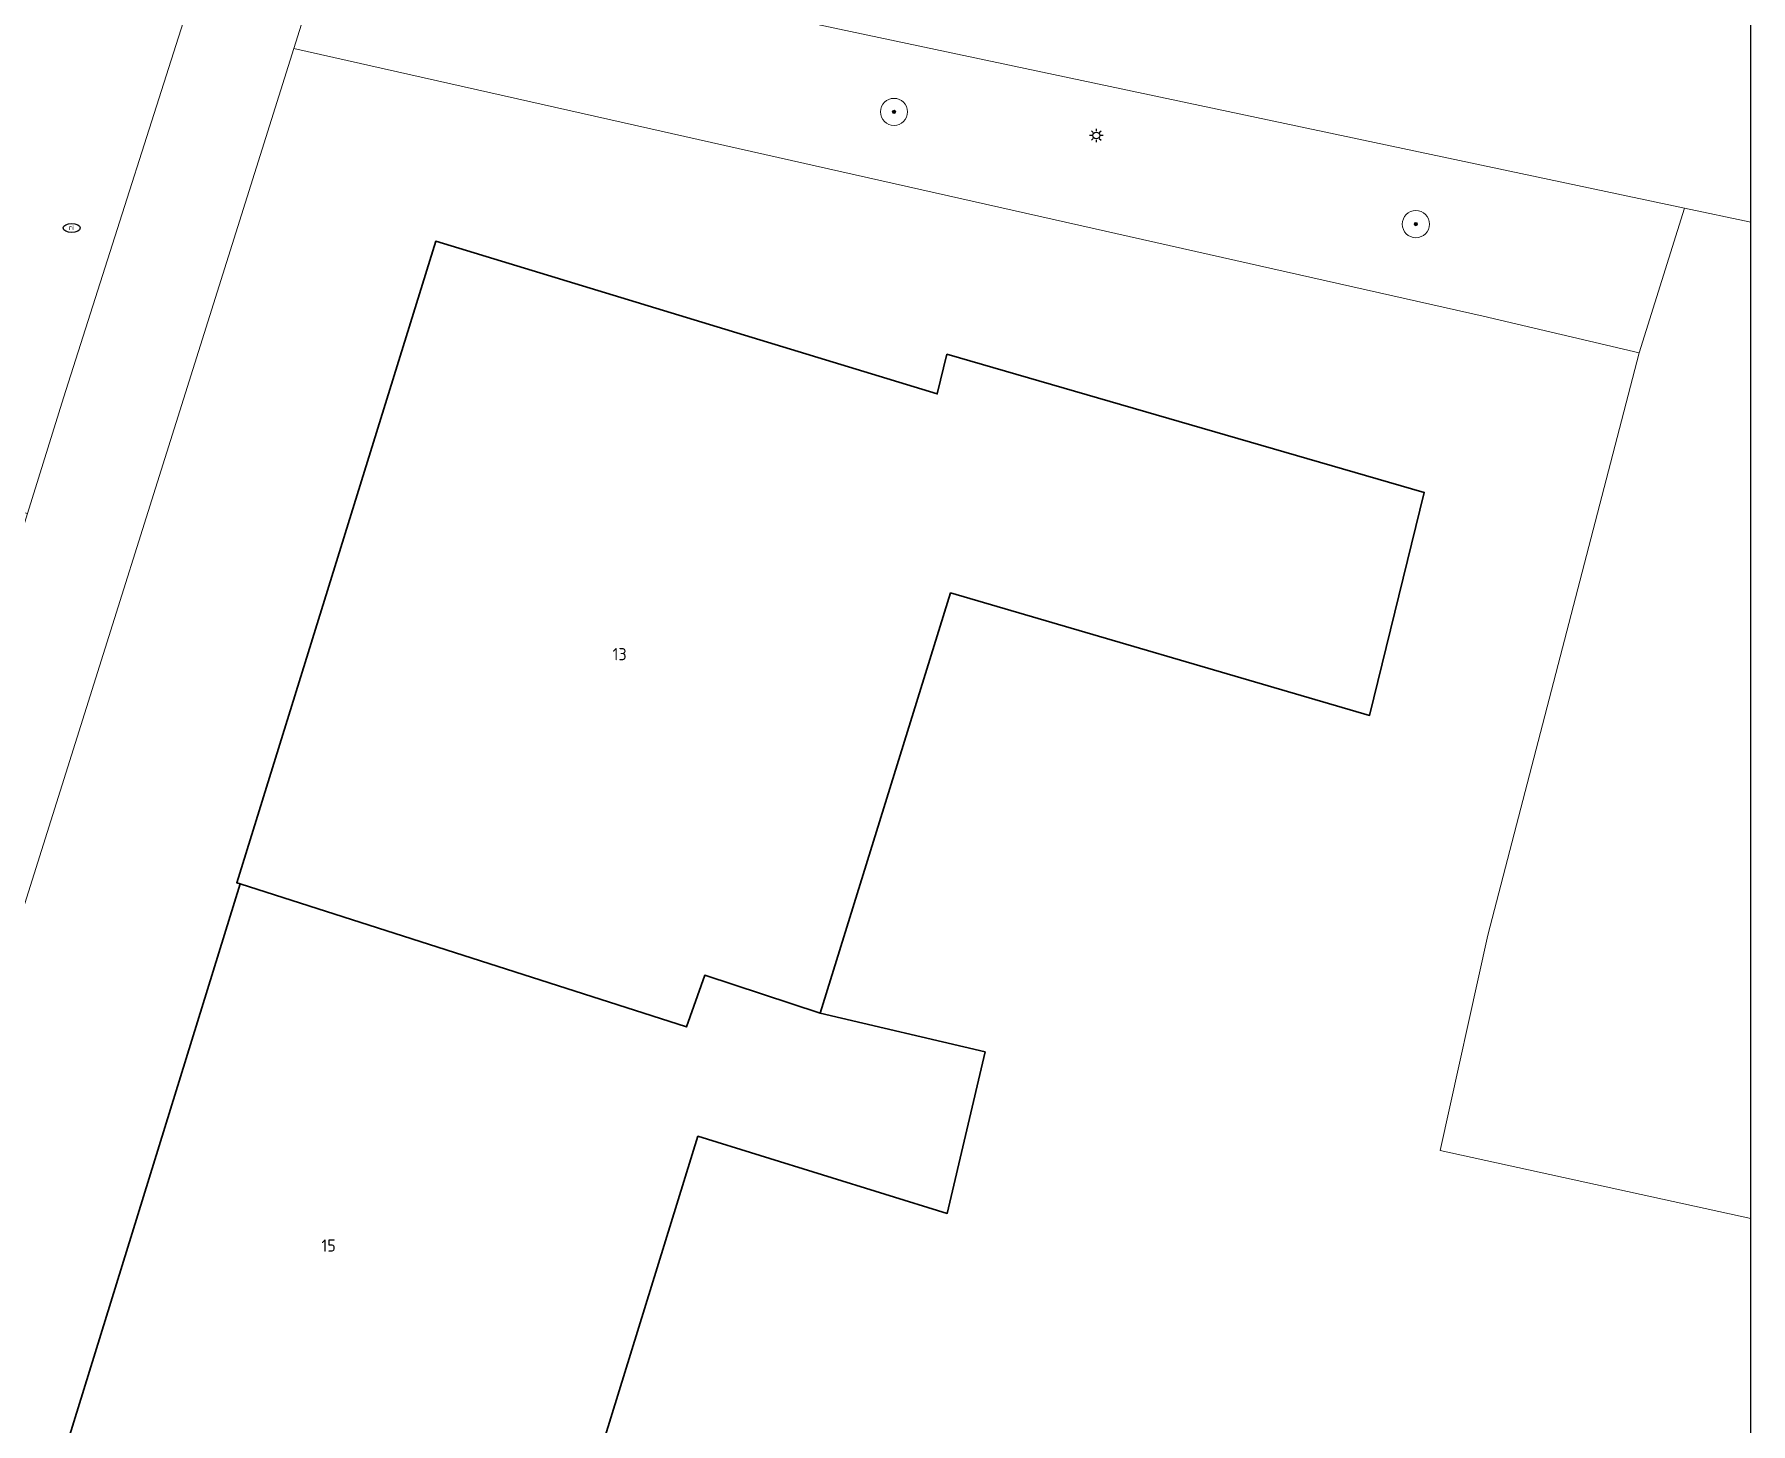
# Model space of a CAD drawing. Header units: metres. Extents: x 30438 to 30782, y 387448 to 387694.
# Drawn here: x 30685.63 to 30710.96, y 387569.64 to 387590.14 of the extents above; entities that cross this region are included whole.
import ezdxf
from ezdxf.enums import TextEntityAlignment as Align

# ---------------------------------------------------------------- set-up
doc = ezdxf.new("R2010")
doc.units = ezdxf.units.M
for name, color, linetype, lineweight in [('B-GV-GR-BEPLANTING_CULTUUR_HEESTERS-GV', 90, 'Continuous', 18), ('B-GV-GR-BOOM-S', 90, 'Continuous', 25), ('B-GV-IE-MEUBILAIR-S', 7, 'Continuous', 25), ('B-GV-OG-BEBOUWING-GV', 7, 'Continuous', 35), ('B-GV-OG-BEBOUWING-T18', 10, 'Continuous', 18), ('B-GV-OG-TERREIN_BEGROEID-GV', 7, 'Continuous', 18), ('B-GV-OG-TERREIN_ERF-GV', 7, 'Continuous', 18), ('B-GV-VH-OPENVERHARDING_BETONSTRAATSTEEN-GV', 90, 'Continuous', 18), ('B-GV-VH-OPENVERHARDING_TEGEL-GV', 90, 'Continuous', 18)]:
    doc.layers.add(name, color=color, linetype=linetype, lineweight=lineweight)
doc.styles.add('NLCS-ISO', font='NLCS-ISO.ttf')
doc.styles.add('NLCS-ISO-M100-T18', font='NLCS-ISO.ttf', dxfattribs={"height": 0.18})

# ---------------------------------------------------------------- blocks, each defined once
blk = doc.blocks.new('SIE-MEUBILAIR_PAAL_LICHTMAST-SO')
for points in [[(-0.62, 0), (-1, 0)], [(-0.71, 0.71), (-0.44, 0.44)], [(0, 1), (0, 0.62)], [(0.44, 0.44), (0.71, 0.71)], [(1, 0), (0.62, 0)], [(-0.71, -0.71), (-0.44, -0.44)], [(0, -0.62), (0, -1)], [(0.44, -0.44), (0.71, -0.71)]]:
    blk.add_lwpolyline(points)
blk.add_circle((0, 0), 0.5)
blk = doc.blocks.new('SIE-MEUBILAIR_PUT_RIOOLPUT-SO')
blk.add_ellipse((0, 0), major_axis=(1.25, 0), ratio=0.54)
at = {"style": 'NLCS-ISO'}
blk.add_text('ri', height=0.75, dxfattribs=at).set_placement((-0.04, 0.07), align=Align.MIDDLE_CENTER)
blk = doc.blocks.new('SGR-BOOM_GBKN-SO')
at = {"linetype": 'ByBlock', "lineweight": 18}
h = blk.add_hatch(color=0, dxfattribs=at)
h.dxf.hatch_style = 1
edge = h.paths.add_edge_path()
edge.add_arc((0, 0), 0.25, 0, 360)
at = {"color": 0, "linetype": 'ByBlock', "lineweight": 18}
for radius in [2, 0.25]:
    blk.add_circle((0, 0), radius, dxfattribs=at)
at = {"color": 0, "linetype": 'ByBlock', "lineweight": 18, "style": 'NLCS-ISO'}
blk.add_attdef('SOORT', (2.5, 0), '', height=1.5, dxfattribs=at)

msp = doc.modelspace()

# ---------------------------------------------------------------- linework, layer by layer
msp.add_lwpolyline([(30510.96, 387447.669), (30710.96, 387447.669), (30710.96, 387647.669), (30510.96, 387647.669)], close=True)
msp.add_lwpolyline([(30510.96, 387447.669), (30710.96, 387447.669), (30710.96, 387647.669), (30510.96, 387647.669)], close=True)
at = {"layer": 'B-GV-GR-BEPLANTING_CULTUUR_HEESTERS-GV'}
msp.add_lwpolyline([(30694.356, 387590.888), (30695.411, 387595.757), (30694.621, 387595.923), (30694.395, 387594.84), (30694.883, 387594.709), (30694.602, 387593.7), (30694.527, 387593.722), (30693.82, 387591.27), (30693.847, 387591.262), (30693.587, 387590.381), (30691.684, 387590.932), (30691.82, 387591.424), (30690.079, 387591.905), (30689.462, 387589.931), (30707.012, 387585.982), (30709.313, 387585.438), (30709.983, 387587.575)], close=True, dxfattribs=at)
at = {"layer": 'B-GV-OG-BEBOUWING-GV'}
for points in [[(30699.154, 387581.898), (30705.336, 387580.089), (30706.143, 387583.38), (30699.098, 387585.418), (30698.957, 387584.833), (30691.556, 387587.087), (30688.618, 387577.621), (30688.668, 387577.605), (30695.257, 387575.494), (30695.524, 387576.257), (30697.229, 387575.695)], [(30695.421, 387573.88), (30699.103, 387572.742), (30699.663, 387575.124), (30697.229, 387575.695), (30695.524, 387576.257), (30695.257, 387575.494), (30688.668, 387577.605), (30685.732, 387568.106), (30692.976, 387565.969)]]:
    msp.add_lwpolyline(points, close=True, dxfattribs=at)
at = {"layer": 'B-GV-OG-TERREIN_BEGROEID-GV'}
msp.add_lwpolyline([(30710.96, 387587.368), (30709.983, 387587.575), (30709.313, 387585.438), (30707.083, 387576.847), (30706.379, 387573.67), (30710.96, 387572.665)], dxfattribs=at)
at = {"layer": 'B-GV-OG-TERREIN_ERF-GV'}
for points in [[(30710.96, 387572.665), (30706.379, 387573.67), (30707.083, 387576.847), (30709.313, 387585.438), (30707.012, 387585.982), (30689.462, 387589.931), (30679.807, 387559.258), (30659.727, 387495.184)], [(30685.732, 387568.106), (30688.668, 387577.605), (30688.618, 387577.621), (30691.556, 387587.087), (30698.957, 387584.833), (30699.098, 387585.418), (30706.143, 387583.38), (30705.336, 387580.089), (30699.154, 387581.898), (30697.229, 387575.695), (30699.663, 387575.124), (30699.103, 387572.742), (30695.421, 387573.88), (30692.976, 387565.969)]]:
    msp.add_lwpolyline(points, dxfattribs=at)
at = {"layer": 'B-GV-VH-OPENVERHARDING_BETONSTRAATSTEEN-GV'}
for points in [[(30689.936, 387612.633), (30688.217, 387607.189), (30685.494, 387598.584), (30679.721, 387580.171), (30677.468, 387572.995), (30675.65, 387567.275), (30674.874, 387564.861), (30674.612, 387564.057), (30673.886, 387561.752), (30676.521, 387560.884), (30683.556, 387583.534), (30685.531, 387583.069), (30686.06, 387584.775), (30688.194, 387591.46), (30688.237, 387591.601), (30686.344, 387592.16), (30687.82, 387596.949), (30689.708, 387596.379), (30692.376, 387604.84), (30690.444, 387605.411), (30691.92, 387610.2), (30693.877, 387609.609), (30694.156, 387610.489), (30694.599, 387611.859)], [(30710.96, 387592.459), (30695.411, 387595.757), (30694.356, 387590.888), (30709.983, 387587.575), (30710.96, 387587.368)]]:
    msp.add_lwpolyline(points, dxfattribs=at)
at = {"layer": 'B-GV-VH-OPENVERHARDING_TEGEL-GV'}
msp.add_lwpolyline([(30679.807, 387559.258), (30689.462, 387589.931), (30690.079, 387591.905), (30690.238, 387592.412), (30691.538, 387596.569), (30693.461, 387602.747), (30695.728, 387609.956), (30694.156, 387610.489), (30693.877, 387609.609), (30692.376, 387604.84), (30689.708, 387596.379), (30688.237, 387591.601), (30688.194, 387591.46), (30686.06, 387584.775), (30685.531, 387583.069), (30684.206, 387578.801), (30679.377, 387563.398)], dxfattribs=at)

# ---------------------------------------------------------------- block references
at = {"layer": 'B-GV-GR-BOOM-S', "xscale": 0.1, "yscale": 0.1, "zscale": 0.1}
for p in [(30698.318, 387588.995), (30706.019, 387587.339)]:
    msp.add_blockref('SGR-BOOM_GBKN-SO', p, dxfattribs=at)
at = {"layer": 'B-GV-IE-MEUBILAIR-S', "xscale": 0.1, "yscale": 0.1, "zscale": 0.1}
for name, p in [('SIE-MEUBILAIR_PAAL_LICHTMAST-SO', (30701.303, 387588.647)), ('SIE-MEUBILAIR_PUT_RIOOLPUT-SO', (30686.183, 387587.283))]:
    msp.add_blockref(name, p, dxfattribs=at)

# ---------------------------------------------------------------- texts
at = {"layer": 'B-GV-OG-BEBOUWING-T18', "style": 'NLCS-ISO-M100-T18'}
for s, p in [('13', (30694.269, 387580.994)), ('15', (30689.974, 387572.268))]:
    msp.add_text(s, height=0.18, dxfattribs=at).set_placement(p, align=Align.MIDDLE)

doc.saveas('drawing.dxf')
